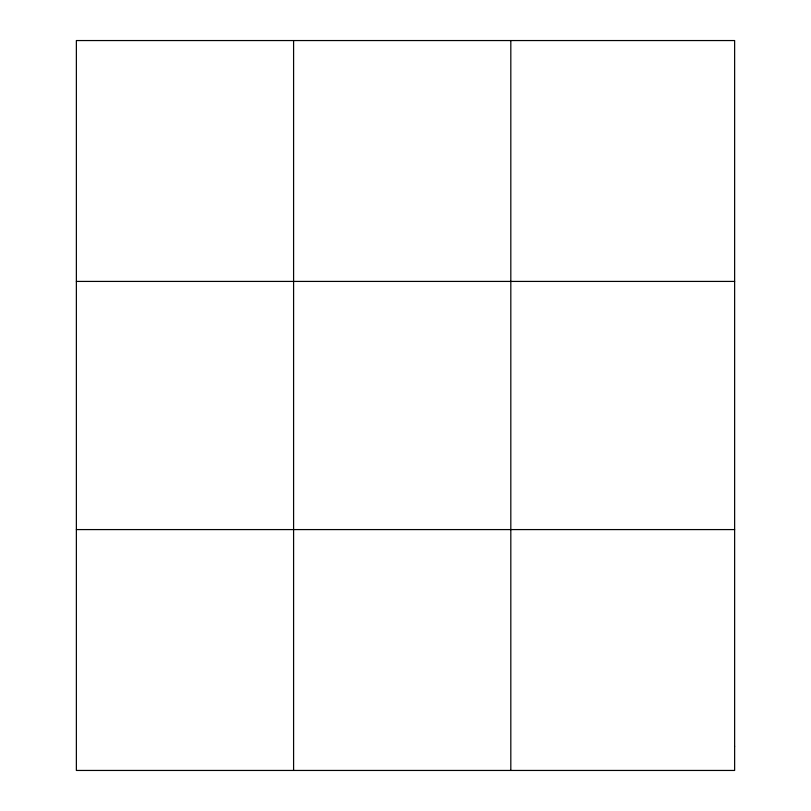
<?xml version="1.0" encoding="UTF-8"?>
<svg xmlns="http://www.w3.org/2000/svg" width="811" height="811" viewBox="0 0 811 811"><rect width="100%" height="100%" fill="white"/><g stroke="black" fill="none" stroke-linecap="round" stroke-linejoin="round"><path stroke-width="1.22" d="M293.592 770.45L293.592 40.55M510.818 770.45L510.818 40.55M76.366 281.417L734.634 281.417M76.366 529.583L734.634 529.583M734.634 746.363L734.634 770.45L76.366 770.45L76.366 40.55L734.634 40.55L734.634 746.363"/></g></svg>
